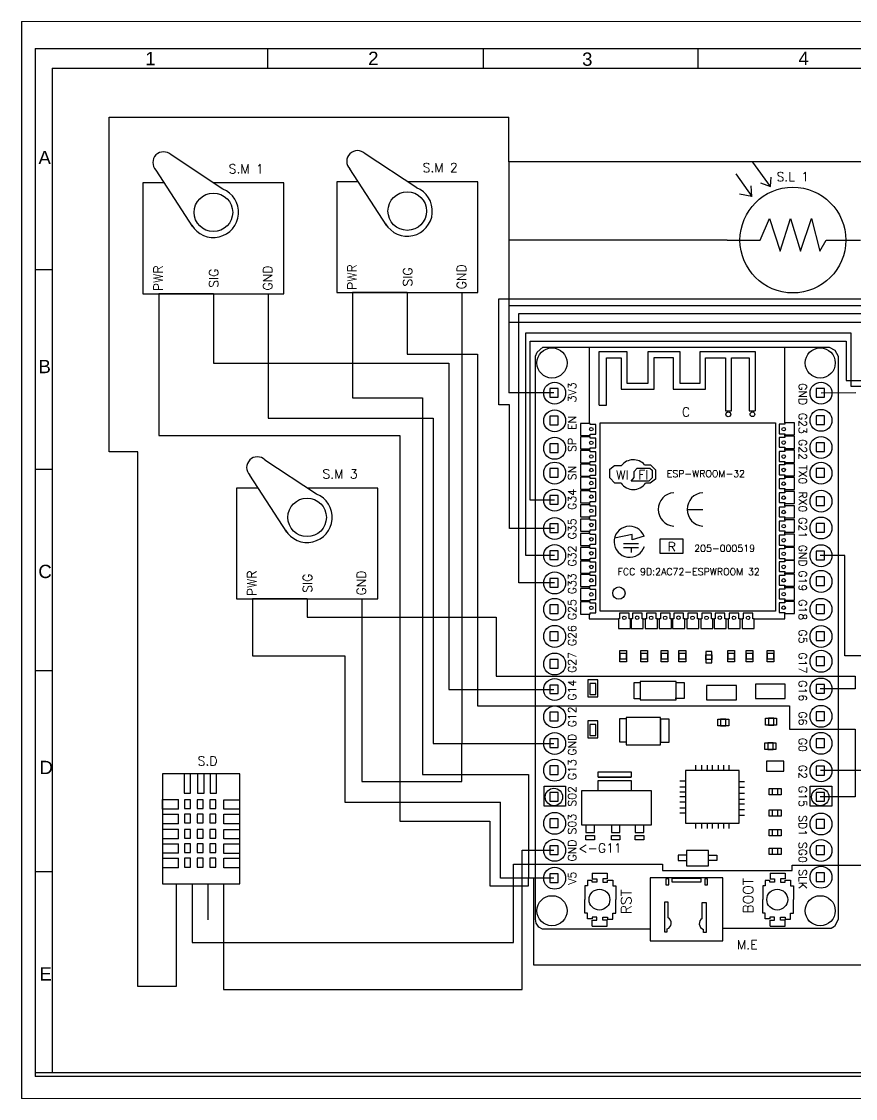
# Model space of a CAD drawing. Header units: inches. Extents: x 24 to 314, y 15 to 209.
# Drawn here: x 24.4 to 175, y 14.5 to 209 of the extents above; entities that cross this region are included whole.
import ezdxf
from ezdxf.enums import TextEntityAlignment as Align

# ---------------------------------------------------------------- set-up
doc = ezdxf.new("R2010")
doc.units = ezdxf.units.IN
doc.layers.add('1', color=1, linetype='Continuous')
doc.layers.add('TEXTOS', color=11, linetype='Continuous', lineweight=13)
doc.layers.add('TRAZOS 3', color=50, linetype='Continuous', lineweight=9)
doc.styles.add('ROMANS', font='romans', dxfattribs={"height": 1.5})

msp = doc.modelspace()

# ---------------------------------------------------------------- linework, layer by layer
at = {"color": 1}
for p, q in [((24.42, 208.97), (24.42, 14.52)), ((40.23, 131.25), (40.23, 191.7)), ((40.23, 191.7), (112.41, 191.7)), ((112.41, 183.62), (112.41, 191.7)), ((180.17, 183.62), (112.41, 183.62)), ((112.41, 183.62), (112.41, 169.51)), ((151.81, 169.51), (112.41, 169.51)), ((112.41, 169.51), (112.41, 141.92)), ((178.28, 157.61), (112.41, 157.61)), ((49.19, 156.52), (49.19, 134.25)), ((84.19, 156.75), (84.19, 141.03)), ((177.22, 154.62), (112.41, 154.62)), ((84.19, 141.03), (96.8, 141.03)), ((96.8, 141.03), (96.8, 73.02)), ((120.53, 141.92), (112.41, 141.92)), ((49.19, 134.25), (92.69, 134.25)), ((92.69, 134.25), (92.69, 64.61)), ((45.43, 131.25), (40.23, 131.25)), ((45.43, 34.76), (45.43, 131.25)), ((66.11, 101.44), (66.11, 94.46)), ((66.11, 94.46), (82.79, 94.46)), ((82.79, 94.46), (82.79, 68)), ((96.8, 73.02), (115.96, 73.02)), ((115.96, 73.02), (115.96, 54.32)), ((82.79, 68), (110.91, 68)), ((110.91, 54.32), (110.91, 68)), ((92.69, 64.61), (108.94, 64.61)), ((108.94, 64.61), (108.94, 52.91)), ((108.94, 52.91), (115.96, 52.91)), ((120.53, 54.32), (110.91, 54.32)), ((115.96, 52.91), (115.96, 54.32)), ((116.92, 38.6), (116.92, 54.32)), ((52.33, 46.76), (52.33, 34.76)), ((209.49, 38.6), (116.92, 38.6)), ((52.33, 34.76), (45.43, 34.76))]:
    msp.add_line(p, q, dxfattribs=at)
at = {"color": 0}
for p, q in [((159.66, 179.18), (156.47, 183.56)), ((153.36, 181.46), (156.26, 177.36)), ((159.66, 179.18), (159.78, 180.87)), ((156.26, 177.36), (156.17, 179.31)), ((157.84, 179.84), (159.66, 179.18)), ((156.26, 177.36), (154.06, 177.82)), ((130.66, 128.15), (131.5, 128.82)), ((131.5, 128.82), (132.76, 128.82)), ((136.91, 128.94), (137.96, 128.94)), ((137.96, 128.94), (138.85, 128.03)), ((130.66, 126.58), (130.66, 128.15)), ((131.52, 125.63), (130.66, 126.58)), ((134.48, 126), (135.02, 126.67)), ((135.02, 127.75), (135.54, 128.31)), ((135.02, 126.67), (135.02, 127.75)), ((135.54, 128.31), (137.86, 128.31)), ((138.25, 126.6), (137.67, 126)), ((137.86, 128.31), (138.25, 127.94)), ((138.25, 127.94), (138.25, 126.6)), ((138.85, 128.03), (138.85, 126.32)), ((132.67, 125.63), (131.52, 125.63)), ((137.67, 126), (134.48, 126)), ((137.9, 125.63), (137.1, 125.63)), ((138.85, 126.32), (137.9, 125.63)), ((144.59, 120.88), (147.4, 120.88)), ((134.64, 116.36), (131.48, 115.7)), ((133.13, 114.75), (135.82, 114.75)), ((134.64, 115.36), (134.64, 116.36)), ((136.82, 116.04), (134.64, 115.36)), ((133.13, 113.99), (135.82, 113.99)), ((134.47, 113.99), (134.47, 113.08)), ((53.77, 73.12), (53.77, 69.64)), ((54.95, 69.64), (54.95, 73.12)), ((56.21, 73.12), (56.21, 69.64)), ((57.39, 69.64), (57.39, 73.12)), ((58.48, 73.12), (58.48, 69.64)), ((59.65, 69.64), (59.65, 73.12)), ((128.55, 72.51), (128.55, 73.5)), ((128.55, 73.5), (134.46, 73.5)), ((134.46, 73.5), (134.46, 72.51)), ((128.55, 70.04), (128.55, 71.93)), ((128.55, 71.93), (134.46, 71.93)), ((134.46, 71.93), (134.46, 70.04)), ((49.89, 66.74), (49.89, 68.48)), ((49.89, 68.48), (52.74, 68.48)), ((52.74, 66.74), (52.74, 68.48)), ((53.77, 69.64), (54.95, 69.64)), ((56.21, 69.64), (57.39, 69.64)), ((58.48, 69.64), (59.65, 69.64)), ((60.96, 66.73), (60.96, 68.46)), ((60.96, 68.46), (63.81, 68.46)), ((52.74, 66.74), (49.89, 66.74)), ((63.81, 66.73), (60.96, 66.73)), ((49.89, 65.87), (52.74, 65.87)), ((52.74, 64.13), (52.74, 65.87)), ((60.96, 64.12), (60.96, 65.86)), ((60.96, 65.86), (63.81, 65.86)), ((52.74, 64.13), (49.89, 64.13)), ((49.89, 63.12), (52.74, 63.12)), ((52.74, 61.38), (52.74, 63.12)), ((63.81, 64.12), (60.96, 64.12)), ((60.96, 61.37), (60.96, 63.11)), ((60.96, 63.11), (63.81, 63.11)), ((126.33, 63.9), (126.33, 62.51)), ((126.33, 62.51), (127.88, 62.51)), ((127.88, 62.51), (127.88, 63.9)), ((130.91, 63.9), (130.91, 62.51)), ((130.91, 62.51), (132.46, 62.51)), ((132.46, 62.51), (132.46, 63.9)), ((135.23, 63.9), (135.23, 62.51)), ((135.23, 62.51), (136.79, 62.51)), ((136.79, 62.51), (136.79, 63.9)), ((52.74, 61.38), (49.89, 61.38)), ((49.89, 60.52), (52.74, 60.52)), ((52.74, 58.79), (52.74, 60.52)), ((63.81, 61.37), (60.96, 61.37)), ((60.96, 58.77), (60.96, 60.51)), ((60.96, 60.51), (63.81, 60.51)), ((126.33, 61.22), (126.33, 61.99)), ((126.33, 61.99), (127.88, 61.99)), ((127.88, 61.22), (126.33, 61.22)), ((127.88, 61.99), (127.88, 61.22)), ((130.91, 61.22), (130.91, 61.99)), ((130.91, 61.99), (132.46, 61.99)), ((132.46, 61.22), (130.91, 61.22)), ((132.46, 61.99), (132.46, 61.22)), ((135.23, 61.22), (135.23, 61.99)), ((135.23, 61.99), (136.79, 61.99)), ((136.79, 61.22), (135.23, 61.22)), ((136.79, 61.99), (136.79, 61.22)), ((52.74, 58.79), (49.89, 58.79)), ((63.81, 58.77), (60.96, 58.77)), ((144.48, 58.42), (142.96, 58.42)), ((142.96, 58.42), (142.96, 57.51)), ((142.96, 58.42), (142.96, 57.51)), ((148.46, 58.42), (149.98, 58.42)), ((149.98, 58.42), (149.98, 57.51)), ((49.89, 57.9), (52.74, 57.9)), ((52.74, 56.16), (52.74, 57.9)), ((60.96, 56.15), (60.96, 57.89)), ((60.96, 57.89), (63.81, 57.89)), ((142.96, 57.51), (144.48, 57.51)), ((149.98, 57.51), (148.46, 57.51)), ((52.74, 56.16), (49.89, 56.16)), ((63.81, 56.15), (60.96, 56.15)), ((52.33, 53.28), (52.33, 46.76)), ((55.23, 53.28), (55.23, 46.76)), ((58.06, 53.28), (58.06, 46.76)), ((60.89, 53.28), (60.89, 46.76))]:
    msp.add_line(p, q, dxfattribs=at)
at = {"color": 30}
for p, q in [((110.6, 139.79), (110.6, 158.88)), ((110.6, 158.88), (179.48, 158.88)), ((112.49, 139.79), (110.6, 139.79)), ((112.49, 117.44), (112.49, 139.79)), ((120.67, 117.44), (112.49, 117.44))]:
    msp.add_line(p, q, dxfattribs=at)
at = {"color": 140}
for p, q in [((59.06, 156.52), (59.06, 147.26)), ((59.06, 147.26), (101.59, 147.26)), ((101.59, 147.26), (101.59, 88.35)), ((101.59, 88.35), (120.54, 88.35))]:
    msp.add_line(p, q, dxfattribs=at)
at = {"color": 5}
for p, q in [((68.93, 156.52), (68.93, 137.35)), ((103.94, 156.75), (103.94, 78.64)), ((175.02, 141.92), (168.76, 141.88)), ((68.93, 137.35), (98.71, 137.35)), ((98.71, 137.35), (98.71, 78.64)), ((173.08, 112.55), (168.62, 112.55)), ((173.08, 94.46), (173.08, 112.55)), ((85.85, 101.44), (85.85, 71.72)), ((184.07, 94.46), (173.08, 94.46)), ((98.71, 78.64), (103.94, 78.64)), ((103.94, 78.64), (120.53, 78.64)), ((103.94, 71.72), (103.94, 78.64)), ((85.85, 71.72), (103.94, 71.72)), ((114.79, 34.22), (114.79, 59.36)), ((114.79, 59.36), (120.53, 59.36)), ((60.89, 46.76), (60.89, 34.22)), ((60.89, 34.22), (114.79, 34.22))]:
    msp.add_line(p, q, dxfattribs=at)
at = {"color": 134}
for p, q in [((94.06, 156.75), (94.06, 148.94)), ((94.06, 148.94), (106.73, 148.94)), ((106.73, 148.94), (106.73, 85.42)), ((106.73, 85.42), (163.08, 85.42)), ((163.08, 85.42), (163.08, 81.22)), ((163.08, 81.22), (174.94, 81.22)), ((174.94, 81.22), (174.94, 68.99)), ((174.94, 68.99), (168.63, 68.99))]:
    msp.add_line(p, q, dxfattribs=at)
at = {"color": 74}
for p, q in [((114.18, 107.6), (114.18, 156.27)), ((114.18, 156.27), (176.02, 156.27)), ((120.67, 107.6), (114.18, 107.6))]:
    msp.add_line(p, q, dxfattribs=at)
at = {"color": 40}
for p, q in [((115.49, 112.55), (115.49, 152.74)), ((115.49, 152.74), (174.15, 152.74)), ((174.15, 152.74), (174.15, 143.12)), ((174.15, 143.12), (182.79, 143.12)), ((120.67, 112.55), (115.49, 112.55))]:
    msp.add_line(p, q, dxfattribs=at)
at = {"color": 212}
for p, q in [((116.27, 122.55), (116.27, 151.28)), ((116.27, 151.28), (173.28, 151.28)), ((173.28, 151.28), (173.28, 144.16)), ((173.28, 144.16), (179.52, 144.16)), ((120.67, 122.55), (116.27, 122.55))]:
    msp.add_line(p, q, dxfattribs=at)
at = {"color": 146}
for p, q in [((75.98, 101.44), (110.13, 101.44)), ((110.13, 101.44), (110.13, 90.74)), ((110.13, 90.74), (174.94, 90.74)), ((174.94, 90.74), (174.94, 88.49)), ((174.94, 88.49), (168.62, 88.49))]:
    msp.add_line(p, q, dxfattribs=at)
at = {"color": 23}
for p, q in [((179.22, 73.71), (168.69, 73.71)), ((113.23, 42.68), (113.23, 56.81)), ((113.23, 56.81), (140.15, 56.81)), ((140.15, 56.81), (140.15, 55.66)), ((163.58, 55.66), (163.58, 56.67)), ((163.58, 56.67), (179.22, 56.67)), ((140.15, 55.66), (163.58, 55.66)), ((55.23, 46.76), (55.23, 42.68)), ((55.23, 42.68), (113.23, 42.68))]:
    msp.add_line(p, q, dxfattribs=at)
at = {"color": 0}
for points in [[(139.75, 115.58), (143.84, 115.58), (143.84, 112.89), (139.75, 112.89)], [(148.1, 86.52), (153.48, 86.52), (153.48, 89.07), (148.1, 89.07)], [(156.91, 86.76), (162.29, 86.76), (162.29, 89.3), (156.91, 89.3)], [(49.89, 53.28), (63.81, 53.28), (63.81, 73.12), (49.89, 73.12)], [(128.55, 72.51), (134.46, 72.51), (134.46, 72.51), (128.55, 72.51)], [(125.54, 63.9), (138.13, 63.9), (138.13, 70.04), (125.54, 70.04)], [(53.84, 66.88), (54.91, 66.88), (54.91, 68.46), (53.84, 68.46)], [(56.12, 66.88), (57.2, 66.88), (57.2, 68.46), (56.12, 68.46)], [(58.41, 66.88), (59.48, 66.88), (59.48, 68.46), (58.41, 68.46)], [(53.84, 64.28), (54.91, 64.28), (54.91, 65.86), (53.84, 65.86)], [(56.12, 64.28), (57.2, 64.28), (57.2, 65.86), (56.12, 65.86)], [(58.41, 64.28), (59.48, 64.28), (59.48, 65.86), (58.41, 65.86)], [(53.84, 61.53), (54.91, 61.53), (54.91, 63.11), (53.84, 63.11)], [(56.12, 61.53), (57.2, 61.53), (57.2, 63.11), (56.12, 63.11)], [(58.41, 61.53), (59.48, 61.53), (59.48, 63.11), (58.41, 63.11)], [(53.84, 58.93), (54.91, 58.93), (54.91, 60.51), (53.84, 60.51)], [(56.12, 58.93), (57.2, 58.93), (57.2, 60.51), (56.12, 60.51)], [(58.41, 58.93), (59.48, 58.93), (59.48, 60.51), (58.41, 60.51)], [(144.48, 56.54), (148.44, 56.54), (148.44, 59.28), (144.48, 59.28)], [(53.84, 56.31), (54.91, 56.31), (54.91, 57.89), (53.84, 57.89)], [(56.12, 56.31), (57.2, 56.31), (57.2, 57.89), (56.12, 57.89)], [(58.41, 56.31), (59.48, 56.31), (59.48, 57.89), (58.41, 57.89)]]:
    msp.add_lwpolyline(points, close=True, dxfattribs=at)
for centre, radius, start, end in [((134.88, 127.16), 2.69, 41.2759, 141.9811), ((134.88, 127.16), 2.69, 214.6058, 325.3942), ((142.38, 120.88), 3.02, 93.9209, 266.0791), ((147.61, 120.88), 3.02, 93.9209, 266.0791), ((134.2, 115.04), 2.8, 20.8609, 342.6273)]:
    msp.add_arc(centre, radius, start, end, dxfattribs=at)
at = {"layer": '1', "color": 1}
for p, q in [((26.9, 204.08), (266.15, 204.08)), ((26.9, 204.08), (26.9, 18.51)), ((68.85, 204.08), (68.85, 200.53)), ((107.85, 200.53), (107.85, 204.08)), ((146.52, 204.08), (146.52, 200.53)), ((29.94, 200.53), (262.71, 200.53)), ((29.94, 200.53), (29.94, 19.19)), ((26.9, 164.21), (29.94, 164.21)), ((26.9, 128.14), (29.94, 128.14)), ((26.9, 91.81), (29.94, 91.81)), ((26.9, 55.49), (29.94, 55.49)), ((26.9, 19.19), (266.15, 19.19)), ((266.15, 18.51), (26.9, 18.51))]:
    msp.add_line(p, q, dxfattribs=at)
at = {"layer": '1', "color": 7}
for p, q in [((60.75, 178.73), (51.44, 184.88)), ((95.76, 178.95), (86.45, 185.1)), ((55.37, 171.88), (48.7, 182.14)), ((90.38, 172.1), (83.71, 182.36)), ((157.8, 169.51), (159.43, 173.41)), ((159.43, 173.41), (161.37, 167.5)), ((161.37, 167.5), (163.24, 173.41)), ((163.24, 173.41), (165.03, 167.5)), ((165.03, 167.5), (167.05, 173.41)), ((167.05, 173.41), (168.52, 167.5)), ((151.81, 169.51), (157.8, 169.51)), ((168.52, 167.5), (169.69, 169.51)), ((169.69, 169.51), (175.91, 169.51)), ((59.06, 159.81), (49.19, 159.81)), ((49.19, 159.81), (49.19, 156.52)), ((59.06, 159.81), (52.48, 159.81)), ((59.06, 159.81), (59.06, 156.52)), ((59.06, 159.81), (65.64, 159.81)), ((59.06, 159.81), (68.93, 159.81)), ((68.93, 159.81), (68.93, 156.52)), ((94.06, 160.04), (84.19, 160.04)), ((84.19, 160.04), (84.19, 156.75)), ((94.06, 160.04), (87.48, 160.04)), ((94.06, 160.04), (94.06, 156.75)), ((94.06, 160.04), (100.64, 160.04)), ((94.06, 160.04), (103.94, 160.04)), ((103.94, 160.04), (103.94, 156.75)), ((77.67, 123.65), (68.36, 129.8)), ((72.29, 116.8), (65.62, 127.06)), ((75.98, 104.73), (66.11, 104.73)), ((66.11, 104.73), (66.11, 101.44)), ((75.98, 104.73), (69.4, 104.73)), ((75.98, 104.73), (75.98, 101.44)), ((75.98, 104.73), (82.56, 104.73)), ((75.98, 104.73), (85.85, 104.73)), ((85.85, 104.73), (85.85, 101.44))]:
    msp.add_line(p, q, dxfattribs=at)
at = {"layer": '1', "color": 0}
for p, q in [((117.49, 149.27), (118.56, 150.2)), ((118.56, 150.2), (170.23, 150.2)), ((126.93, 150.2), (126.93, 136.41)), ((162.25, 136.5), (162.25, 150.2)), ((170.23, 150.2), (171.28, 149.65)), ((117.2, 148.58), (117.49, 149.27)), ((117.2, 46.92), (117.2, 148.58)), ((128.71, 139.73), (128.71, 149.38)), ((128.71, 149.38), (133.68, 149.38)), ((130.04, 139.73), (130.04, 148.25)), ((130.04, 148.25), (132.69, 148.25)), ((132.69, 148.25), (132.69, 142.62)), ((133.68, 149.38), (133.68, 143.66)), ((137.57, 143.66), (137.57, 149.38)), ((137.57, 149.38), (143.26, 149.38)), ((138.62, 142.62), (138.62, 148.3)), ((138.62, 148.3), (142.07, 148.3)), ((142.07, 148.3), (142.07, 142.62)), ((143.26, 149.38), (143.26, 143.66)), ((146.94, 143.66), (146.94, 149.38)), ((146.94, 149.38), (156.89, 149.38)), ((147.92, 142.62), (147.92, 148.22)), ((147.92, 148.22), (151.49, 148.22)), ((151.49, 148.22), (151.49, 138.65)), ((152.62, 138.65), (152.62, 148.22)), ((152.62, 148.22), (155.76, 148.22)), ((155.76, 148.22), (155.76, 138.65)), ((156.89, 149.38), (156.89, 138.65)), ((171.28, 149.65), (171.83, 148.58)), ((171.83, 148.58), (171.83, 46.9)), ((132.69, 142.62), (138.62, 142.62)), ((133.68, 143.66), (137.57, 143.66)), ((142.07, 142.62), (147.92, 142.62)), ((143.26, 143.66), (146.94, 143.66)), ((128.71, 139.73), (130.04, 139.73)), ((151.49, 138.65), (152.62, 138.65)), ((155.76, 138.65), (156.89, 138.65)), ((127.1, 136.41), (125.33, 136.41)), ((125.33, 136.41), (125.33, 134.23)), ((127.1, 136.22), (127.1, 136.41)), ((128.11, 136.22), (127.1, 136.22)), ((128.11, 136.02), (128.11, 136.22)), ((161.2, 136.27), (161.2, 134.71)), ((162.21, 136.27), (161.2, 136.27)), ((163.97, 136.5), (162.21, 136.5)), ((162.21, 136.5), (162.21, 136.27)), ((163.97, 134.32), (163.97, 136.5)), ((125.33, 134.23), (127.1, 134.23)), ((126.93, 134.23), (126.93, 133.97)), ((127.1, 134.23), (127.1, 134.46)), ((127.1, 134.46), (128.11, 134.46)), ((128.11, 134.46), (128.11, 136.02)), ((161.2, 134.71), (161.2, 134.51)), ((161.2, 134.51), (162.21, 134.51)), ((162.21, 134.51), (162.21, 134.32)), ((162.21, 134.32), (163.97, 134.32)), ((162.25, 134.08), (162.25, 134.32)), ((127.1, 133.97), (125.33, 133.97)), ((125.33, 133.97), (125.33, 131.79)), ((127.1, 133.77), (127.1, 133.97)), ((128.11, 133.77), (127.1, 133.77)), ((128.11, 133.58), (128.11, 133.77)), ((128.11, 132.01), (128.11, 133.58)), ((161.2, 133.85), (161.2, 132.29)), ((162.21, 133.85), (161.2, 133.85)), ((161.2, 132.29), (161.2, 132.09)), ((163.97, 134.08), (162.21, 134.08)), ((162.21, 134.08), (162.21, 133.85)), ((163.97, 131.89), (163.97, 134.08)), ((125.33, 131.79), (127.1, 131.79)), ((127.1, 131.49), (125.33, 131.49)), ((125.33, 131.49), (125.33, 129.3)), ((126.93, 131.79), (126.93, 131.49)), ((127.1, 131.79), (127.1, 132.01)), ((127.1, 132.01), (128.11, 132.01)), ((127.1, 131.29), (127.1, 131.49)), ((128.11, 131.29), (127.1, 131.29)), ((128.11, 131.09), (128.11, 131.29)), ((128.11, 129.53), (128.11, 131.09)), ((161.2, 132.09), (162.21, 132.09)), ((161.2, 131.32), (161.2, 129.76)), ((162.21, 131.32), (161.2, 131.32)), ((162.21, 132.09), (162.21, 131.89)), ((162.21, 131.89), (163.97, 131.89)), ((163.97, 131.55), (162.21, 131.55)), ((162.21, 131.55), (162.21, 131.32)), ((162.25, 131.55), (162.25, 131.89)), ((163.97, 129.37), (163.97, 131.55)), ((125.33, 129.3), (127.1, 129.3)), ((127.1, 129.04), (125.33, 129.04)), ((125.33, 129.04), (125.33, 126.86)), ((126.93, 129.3), (126.93, 129.04)), ((127.1, 129.3), (127.1, 129.53)), ((127.1, 129.53), (128.11, 129.53)), ((127.1, 128.85), (127.1, 129.04)), ((128.11, 128.85), (127.1, 128.85)), ((128.11, 128.65), (128.11, 128.85)), ((128.11, 127.09), (128.11, 128.65)), ((161.2, 129.76), (161.2, 129.56)), ((161.2, 129.56), (162.21, 129.56)), ((161.2, 128.9), (161.2, 127.33)), ((162.21, 128.9), (161.2, 128.9)), ((162.21, 129.56), (162.21, 129.37)), ((162.21, 129.37), (163.97, 129.37)), ((163.97, 129.12), (162.21, 129.12)), ((162.21, 129.12), (162.21, 128.9)), ((162.25, 129.12), (162.25, 129.37)), ((163.97, 126.94), (163.97, 129.12)), ((125.33, 126.86), (127.1, 126.86)), ((127.1, 126.69), (125.33, 126.69)), ((125.33, 126.69), (125.33, 124.51)), ((126.93, 126.86), (126.93, 126.69)), ((127.1, 126.86), (127.1, 127.09)), ((127.1, 127.09), (128.11, 127.09)), ((127.1, 126.49), (127.1, 126.69)), ((128.11, 126.49), (127.1, 126.49)), ((128.11, 126.3), (128.11, 126.49)), ((161.2, 127.33), (161.2, 127.14)), ((161.2, 127.14), (162.21, 127.14)), ((161.2, 126.42), (161.2, 124.86)), ((162.21, 126.42), (161.2, 126.42)), ((162.21, 127.14), (162.21, 126.94)), ((162.21, 126.94), (163.97, 126.94)), ((163.97, 126.65), (162.21, 126.65)), ((162.21, 126.65), (162.21, 126.42)), ((162.25, 126.65), (162.25, 126.94)), ((163.97, 124.47), (163.97, 126.65)), ((125.33, 124.51), (127.1, 124.51)), ((126.93, 124.51), (126.93, 124.24)), ((127.1, 124.51), (127.1, 124.73)), ((127.1, 124.73), (128.11, 124.73)), ((128.11, 124.73), (128.11, 126.3)), ((161.2, 124.86), (161.2, 124.66)), ((161.2, 124.66), (162.21, 124.66)), ((162.21, 124.66), (162.21, 124.47)), ((162.21, 124.47), (163.97, 124.47)), ((162.25, 124.12), (162.25, 124.47)), ((127.1, 124.24), (125.33, 124.24)), ((125.33, 124.24), (125.33, 122.06)), ((127.1, 124.04), (127.1, 124.24)), ((128.11, 124.04), (127.1, 124.04)), ((128.11, 123.85), (128.11, 124.04)), ((128.11, 122.28), (128.11, 123.85)), ((161.2, 123.89), (161.2, 122.33)), ((162.21, 123.89), (161.2, 123.89)), ((163.97, 124.12), (162.21, 124.12)), ((162.21, 124.12), (162.21, 123.89)), ((163.97, 121.94), (163.97, 124.12)), ((125.33, 122.06), (127.1, 122.06)), ((127.1, 121.69), (125.33, 121.69)), ((125.33, 121.69), (125.33, 119.51)), ((126.93, 122.06), (126.93, 121.69)), ((127.1, 122.06), (127.1, 122.28)), ((127.1, 122.28), (128.11, 122.28)), ((127.1, 121.49), (127.1, 121.69)), ((128.11, 121.49), (127.1, 121.49)), ((128.11, 121.3), (128.11, 121.49)), ((128.11, 119.73), (128.11, 121.3)), ((161.2, 122.33), (161.2, 122.13)), ((161.2, 122.13), (162.21, 122.13)), ((161.2, 121.31), (161.2, 119.75)), ((162.21, 121.31), (161.2, 121.31)), ((162.21, 122.13), (162.21, 121.94)), ((162.21, 121.94), (163.97, 121.94)), ((163.97, 121.54), (162.21, 121.54)), ((162.21, 121.54), (162.21, 121.31)), ((162.25, 121.54), (162.25, 121.94)), ((163.97, 119.36), (163.97, 121.54)), ((125.33, 119.51), (127.1, 119.51)), ((127.1, 119.13), (125.33, 119.13)), ((125.33, 119.13), (125.33, 116.95)), ((126.93, 119.51), (126.93, 119.13)), ((127.1, 119.51), (127.1, 119.73)), ((127.1, 119.73), (128.11, 119.73)), ((127.1, 118.93), (127.1, 119.13)), ((128.11, 118.93), (127.1, 118.93)), ((128.11, 118.74), (128.11, 118.93)), ((128.11, 117.17), (128.11, 118.74)), ((161.2, 119.75), (161.2, 119.55)), ((161.2, 119.55), (162.21, 119.55)), ((161.2, 118.75), (161.2, 117.19)), ((162.21, 118.75), (161.2, 118.75)), ((162.21, 119.55), (162.21, 119.36)), ((162.21, 119.36), (163.97, 119.36)), ((163.97, 118.98), (162.21, 118.98)), ((162.21, 118.98), (162.21, 118.75)), ((162.25, 118.98), (162.25, 119.36)), ((163.97, 116.8), (163.97, 118.98)), ((125.33, 116.95), (127.1, 116.95)), ((126.93, 116.95), (126.93, 116.55)), ((127.1, 116.95), (127.1, 117.17)), ((127.1, 117.17), (128.11, 117.17)), ((161.2, 117.19), (161.2, 117)), ((161.2, 117), (162.21, 117)), ((162.21, 117), (162.21, 116.8)), ((162.21, 116.8), (163.97, 116.8)), ((162.25, 116.43), (162.25, 116.8)), ((127.1, 116.55), (125.33, 116.55)), ((125.33, 116.55), (125.33, 114.37)), ((127.1, 116.35), (127.1, 116.55)), ((128.11, 116.35), (127.1, 116.35)), ((128.11, 116.16), (128.11, 116.35)), ((128.11, 114.59), (128.11, 116.16)), ((161.2, 116.2), (161.2, 114.64)), ((162.21, 116.2), (161.2, 116.2)), ((163.97, 116.43), (162.21, 116.43)), ((162.21, 116.43), (162.21, 116.2)), ((163.97, 114.25), (163.97, 116.43)), ((125.33, 114.37), (127.1, 114.37)), ((127.1, 114.02), (125.33, 114.02)), ((125.33, 114.02), (125.33, 111.84)), ((126.93, 114.37), (126.93, 114.02)), ((127.1, 114.37), (127.1, 114.59)), ((127.1, 114.59), (128.11, 114.59)), ((127.1, 113.82), (127.1, 114.02)), ((128.11, 113.82), (127.1, 113.82)), ((128.11, 113.63), (128.11, 113.82)), ((128.11, 112.06), (128.11, 113.63)), ((161.2, 114.64), (161.2, 114.44)), ((161.2, 114.44), (162.21, 114.44)), ((161.2, 113.75), (161.2, 112.19)), ((162.21, 113.75), (161.2, 113.75)), ((162.21, 114.44), (162.21, 114.25)), ((162.21, 114.25), (163.97, 114.25)), ((163.97, 113.98), (162.21, 113.98)), ((162.21, 113.98), (162.21, 113.75)), ((162.25, 113.98), (162.25, 114.25)), ((163.97, 111.8), (163.97, 113.98)), ((125.33, 111.84), (127.1, 111.84)), ((127.1, 111.54), (125.33, 111.54)), ((125.33, 111.54), (125.33, 109.36)), ((126.93, 111.84), (126.93, 111.54)), ((127.1, 111.84), (127.1, 112.06)), ((127.1, 112.06), (128.11, 112.06)), ((127.1, 111.35), (127.1, 111.54)), ((128.11, 111.35), (127.1, 111.35)), ((128.11, 111.15), (128.11, 111.35)), ((128.11, 109.59), (128.11, 111.15)), ((161.2, 112.19), (161.2, 112)), ((161.2, 112), (162.21, 112)), ((161.2, 111.4), (161.2, 109.84)), ((162.21, 111.4), (161.2, 111.4)), ((162.21, 112), (162.21, 111.8)), ((162.21, 111.8), (163.97, 111.8)), ((163.97, 111.63), (162.21, 111.63)), ((162.21, 111.63), (162.21, 111.4)), ((162.25, 111.63), (162.25, 111.8)), ((163.97, 109.44), (163.97, 111.63)), ((125.33, 109.36), (127.1, 109.36)), ((127.1, 109.12), (125.33, 109.12)), ((125.33, 109.12), (125.33, 106.94)), ((126.93, 109.36), (126.93, 109.12)), ((127.1, 109.36), (127.1, 109.59)), ((127.1, 109.59), (128.11, 109.59)), ((127.1, 108.92), (127.1, 109.12)), ((128.11, 108.92), (127.1, 108.92)), ((128.11, 108.73), (128.11, 108.92)), ((161.2, 109.84), (161.2, 109.64)), ((161.2, 109.64), (162.21, 109.64)), ((161.2, 108.96), (161.2, 107.39)), ((162.21, 108.96), (161.2, 108.96)), ((162.21, 109.64), (162.21, 109.44)), ((162.21, 109.44), (163.97, 109.44)), ((163.97, 109.18), (162.21, 109.18)), ((162.21, 109.18), (162.21, 108.96)), ((162.25, 109.18), (162.25, 109.44)), ((163.97, 107), (163.97, 109.18)), ((127.1, 106.94), (127.1, 107.17)), ((127.1, 107.17), (128.11, 107.17)), ((128.11, 107.17), (128.11, 108.73)), ((161.2, 107.39), (161.2, 107.2)), ((161.2, 107.2), (162.21, 107.2)), ((162.21, 107.2), (162.21, 107)), ((162.21, 107), (163.97, 107)), ((162.25, 106.7), (162.25, 107)), ((125.33, 106.94), (127.1, 106.94)), ((127.1, 106.59), (125.33, 106.59)), ((125.33, 106.59), (125.33, 104.41)), ((126.93, 106.94), (126.93, 106.59)), ((127.1, 106.4), (127.1, 106.59)), ((128.11, 106.4), (127.1, 106.4)), ((128.11, 106.2), (128.11, 106.4)), ((128.11, 104.64), (128.11, 106.2)), ((161.2, 106.47), (161.2, 104.91)), ((162.21, 106.47), (161.2, 106.47)), ((163.97, 106.7), (162.21, 106.7)), ((162.21, 106.7), (162.21, 106.47)), ((163.97, 104.52), (163.97, 106.7)), ((125.33, 104.41), (127.1, 104.41)), ((127.1, 104.17), (125.33, 104.17)), ((125.33, 104.17), (125.33, 101.99)), ((126.93, 104.41), (126.93, 104.17)), ((127.1, 104.41), (127.1, 104.64)), ((127.1, 104.64), (128.11, 104.64)), ((127.1, 103.97), (127.1, 104.17)), ((128.11, 103.97), (127.1, 103.97)), ((128.11, 103.78), (128.11, 103.97)), ((128.11, 102.21), (128.11, 103.78)), ((161.2, 104.91), (161.2, 104.71)), ((161.2, 104.71), (162.21, 104.71)), ((161.2, 104.03), (161.2, 102.46)), ((162.21, 104.03), (161.2, 104.03)), ((162.21, 104.71), (162.21, 104.52)), ((162.21, 104.52), (163.97, 104.52)), ((163.97, 104.25), (162.21, 104.25)), ((162.21, 104.25), (162.21, 104.03)), ((162.25, 104.25), (162.25, 104.52)), ((163.97, 102.07), (163.97, 104.25)), ((125.33, 101.99), (127.1, 101.99)), ((126.93, 101.99), (126.93, 101.1)), ((127.1, 101.99), (127.1, 102.21)), ((127.1, 102.21), (128.11, 102.21)), ((132.18, 101.13), (132.18, 99.36)), ((132.37, 101.13), (132.18, 101.13)), ((132.57, 102.14), (132.37, 102.14)), ((132.37, 102.14), (132.37, 101.13)), ((134.13, 102.14), (132.57, 102.14)), ((134.13, 101.13), (134.13, 102.14)), ((134.36, 101.13), (134.13, 101.13)), ((134.36, 99.36), (134.36, 101.13)), ((134.5, 101.14), (134.5, 99.37)), ((134.7, 101.14), (134.5, 101.14)), ((134.89, 102.15), (134.7, 102.15)), ((134.7, 102.15), (134.7, 101.14)), ((136.46, 102.15), (134.89, 102.15)), ((136.46, 101.14), (136.46, 102.15)), ((136.68, 101.14), (136.46, 101.14)), ((136.68, 99.37), (136.68, 101.14)), ((137.04, 101.12), (137.04, 99.35)), ((137.24, 101.12), (137.04, 101.12)), ((137.43, 102.13), (137.24, 102.13)), ((137.24, 102.13), (137.24, 101.12)), ((138.99, 102.13), (137.43, 102.13)), ((138.99, 101.12), (138.99, 102.13)), ((139.22, 101.12), (138.99, 101.12)), ((139.22, 99.35), (139.22, 101.12)), ((139.57, 101.12), (139.57, 99.35)), ((139.77, 101.12), (139.57, 101.12)), ((139.97, 102.13), (139.77, 102.13)), ((139.77, 102.13), (139.77, 101.12)), ((141.53, 102.13), (139.97, 102.13)), ((141.53, 101.12), (141.53, 102.13)), ((141.76, 101.12), (141.53, 101.12)), ((141.76, 99.35), (141.76, 101.12)), ((141.97, 101.14), (141.97, 99.37)), ((142.17, 101.14), (141.97, 101.14)), ((142.37, 102.15), (142.17, 102.15)), ((142.17, 102.15), (142.17, 101.14)), ((143.93, 102.15), (142.37, 102.15)), ((143.93, 101.14), (143.93, 102.15)), ((144.16, 101.14), (143.93, 101.14)), ((144.16, 99.37), (144.16, 101.14)), ((144.51, 101.12), (144.51, 99.35)), ((144.71, 101.12), (144.51, 101.12)), ((144.9, 102.13), (144.71, 102.13)), ((144.71, 102.13), (144.71, 101.12)), ((146.47, 102.13), (144.9, 102.13)), ((146.47, 101.12), (146.47, 102.13)), ((146.69, 101.12), (146.47, 101.12)), ((146.69, 99.35), (146.69, 101.12)), ((147.05, 101.12), (147.05, 99.35)), ((147.24, 101.12), (147.05, 101.12)), ((147.44, 102.13), (147.24, 102.13)), ((147.24, 102.13), (147.24, 101.12)), ((149, 102.13), (147.44, 102.13)), ((149, 101.12), (149, 102.13)), ((149.23, 101.12), (149, 101.12)), ((149.23, 99.35), (149.23, 101.12)), ((149.45, 101.14), (149.45, 99.37)), ((149.64, 101.14), (149.45, 101.14)), ((149.84, 102.15), (149.64, 102.15)), ((149.64, 102.15), (149.64, 101.14)), ((151.4, 102.15), (149.84, 102.15)), ((151.4, 101.14), (151.4, 102.15)), ((151.63, 101.14), (151.4, 101.14)), ((151.63, 99.37), (151.63, 101.14)), ((151.99, 101.12), (151.99, 99.35)), ((152.18, 101.12), (151.99, 101.12)), ((152.38, 102.13), (152.18, 102.13)), ((152.18, 102.13), (152.18, 101.12)), ((153.94, 102.13), (152.38, 102.13)), ((153.94, 101.12), (153.94, 102.13)), ((154.17, 101.12), (153.94, 101.12)), ((154.17, 99.35), (154.17, 101.12)), ((154.52, 101.12), (154.52, 99.35)), ((154.72, 101.12), (154.52, 101.12)), ((154.91, 102.13), (154.72, 102.13)), ((154.72, 102.13), (154.72, 101.12)), ((156.48, 102.13), (154.91, 102.13)), ((156.48, 101.12), (156.48, 102.13)), ((156.7, 101.12), (156.48, 101.12)), ((156.7, 99.35), (156.7, 101.12)), ((161.2, 102.46), (161.2, 102.27)), ((161.2, 102.27), (162.21, 102.27)), ((162.21, 102.27), (162.21, 102.07)), ((162.21, 102.07), (163.97, 102.07)), ((162.25, 101.1), (162.25, 102.07)), ((126.93, 101.1), (132.18, 101.1)), ((132.18, 99.36), (134.36, 99.36)), ((134.36, 101.1), (134.5, 101.1)), ((134.5, 99.37), (136.68, 99.37)), ((136.68, 101.1), (137.04, 101.1)), ((137.04, 99.35), (139.22, 99.35)), ((139.22, 101.1), (139.57, 101.1)), ((139.57, 99.35), (141.76, 99.35)), ((141.76, 101.1), (141.97, 101.1)), ((141.97, 99.37), (144.16, 99.37)), ((144.16, 101.1), (144.51, 101.1)), ((144.51, 99.35), (146.69, 99.35)), ((146.69, 101.1), (147.05, 101.1)), ((147.05, 99.35), (149.23, 99.35)), ((149.23, 101.1), (149.45, 101.1)), ((149.45, 99.37), (151.63, 99.37)), ((151.63, 101.1), (151.99, 101.1)), ((151.99, 99.35), (154.17, 99.35)), ((154.17, 101.1), (154.52, 101.1)), ((154.52, 99.35), (156.7, 99.35)), ((156.7, 101.1), (162.25, 101.1)), ((135.03, 86.7), (135.03, 89.65)), ((135.03, 89.65), (136.24, 89.65)), ((142.58, 89.63), (144.06, 89.63)), ((144.06, 89.63), (144.06, 86.71)), ((136.08, 86.7), (135.03, 86.7)), ((144.06, 86.71), (142.41, 86.71)), ((146.18, 73.71), (146.18, 74.67)), ((147.26, 73.71), (147.26, 74.67)), ((148.28, 73.71), (148.28, 74.67)), ((149.14, 73.71), (149.14, 74.67)), ((150.23, 73.71), (150.23, 74.67)), ((151.2, 73.71), (151.2, 74.67)), ((152.17, 73.71), (152.17, 74.67)), ((144.3, 71.83), (143.27, 71.83)), ((144.3, 70.75), (143.27, 70.75)), ((153.99, 71.77), (154.96, 71.77)), ((153.99, 70.71), (154.96, 70.71)), ((159.98, 69.37), (159.98, 70.5)), ((160.89, 70.5), (160.89, 69.37)), ((144.3, 69.84), (143.27, 69.84)), ((144.3, 68.98), (143.27, 68.98)), ((153.99, 69.63), (154.96, 69.63)), ((153.99, 68.58), (154.96, 68.58)), ((144.3, 68), (143.27, 68)), ((144.3, 66.95), (143.27, 66.95)), ((153.99, 67.74), (154.96, 67.74)), ((153.99, 66.68), (154.96, 66.68)), ((159.98, 65.5), (159.98, 66.64)), ((160.89, 66.64), (160.89, 65.5)), ((144.3, 66.04), (143.27, 66.04)), ((146.18, 63.29), (146.18, 64.25)), ((147.26, 63.29), (147.26, 64.25)), ((148.28, 63.29), (148.28, 64.25)), ((149.14, 63.29), (149.14, 64.25)), ((150.23, 63.29), (150.23, 64.25)), ((151.2, 63.29), (151.2, 64.25)), ((152.17, 63.29), (152.17, 64.25)), ((153.99, 65.65), (154.96, 65.65)), ((159.98, 61.93), (159.98, 63.06)), ((160.89, 63.06), (160.89, 61.93)), ((159.98, 58.57), (159.98, 59.7)), ((160.89, 59.7), (160.89, 58.57)), ((127.46, 55.2), (130.17, 55.2)), ((127.46, 55.2), (127.46, 54.15)), ((130.17, 55.2), (130.17, 54.15)), ((159.56, 55.2), (162.27, 55.2)), ((159.56, 55.2), (159.56, 54.15)), ((162.27, 55.2), (162.27, 54.15)), ((126.58, 52.89), (126.13, 52.89)), ((126.13, 52.89), (126.13, 50.42)), ((127.44, 53.88), (126.58, 53.88)), ((126.58, 53.88), (126.58, 52.89)), ((127.44, 53.6), (127.44, 53.88)), ((128.26, 53.6), (127.44, 53.6)), ((127.46, 54.15), (128.26, 54.15)), ((128.26, 54.15), (128.26, 53.6)), ((130.17, 54.15), (129.34, 54.15)), ((129.34, 54.15), (129.34, 53.6)), ((129.34, 53.6), (130.19, 53.6)), ((130.19, 53.6), (130.19, 53.95)), ((130.19, 53.95), (131.17, 53.95)), ((131.17, 53.95), (131.17, 52.89)), ((131.17, 52.89), (131.7, 52.89)), ((131.7, 52.89), (131.7, 50.42)), ((151.01, 54.37), (137.94, 54.37)), ((137.94, 54.37), (137.94, 44.71)), ((141.3, 54.15), (140.77, 54.15)), ((140.77, 54.15), (140.77, 53.07)), ((140.77, 53.07), (141.3, 53.07)), ((141.3, 53.07), (141.3, 54.15)), ((141.83, 54.22), (141.83, 53.64)), ((147.1, 54.22), (141.83, 54.22)), ((141.83, 53.64), (147.1, 53.64)), ((147.1, 53.64), (147.1, 54.22)), ((148.29, 54.15), (147.76, 54.15)), ((147.76, 54.15), (147.76, 53.07)), ((147.76, 53.07), (148.29, 53.07)), ((148.29, 53.07), (148.29, 54.15)), ((151.01, 53.95), (151.01, 54.37)), ((151.01, 45.19), (151.01, 53.95)), ((158.68, 52.89), (158.23, 52.89)), ((158.23, 52.89), (158.23, 50.42)), ((159.54, 53.88), (158.68, 53.88)), ((158.68, 53.88), (158.68, 52.89)), ((159.54, 53.6), (159.54, 53.88)), ((160.36, 53.6), (159.54, 53.6)), ((159.56, 54.15), (160.36, 54.15)), ((160.36, 54.15), (160.36, 53.6)), ((162.27, 54.15), (161.43, 54.15)), ((161.43, 54.15), (161.43, 53.6)), ((161.43, 53.6), (162.29, 53.6)), ((162.29, 53.6), (162.29, 53.95)), ((162.29, 53.95), (163.27, 53.95)), ((163.27, 53.95), (163.27, 52.89)), ((163.27, 52.89), (163.8, 52.89)), ((163.8, 52.89), (163.8, 50.42)), ((126.13, 47.95), (126.13, 50.42)), ((131.7, 47.95), (131.7, 50.42)), ((141.18, 49.99), (140.48, 49.99)), ((140.48, 49.99), (140.48, 44.62)), ((141.18, 47.13), (141.18, 49.99)), ((147.33, 47.01), (147.33, 49.87)), ((147.33, 49.87), (148.03, 49.87)), ((148.03, 49.87), (148.03, 44.5)), ((158.23, 47.95), (158.23, 50.42)), ((163.8, 47.95), (163.8, 50.42)), ((117.35, 46.17), (117.2, 46.92)), ((126.58, 47.95), (126.13, 47.95)), ((126.58, 46.96), (126.58, 47.95)), ((127.44, 46.96), (126.58, 46.96)), ((128.26, 47.25), (127.44, 47.25)), ((127.44, 47.25), (127.44, 46.96)), ((127.46, 45.65), (127.46, 46.7)), ((127.46, 46.7), (128.26, 46.7)), ((128.26, 46.7), (128.26, 47.25)), ((129.34, 46.7), (129.34, 47.25)), ((129.34, 47.25), (130.19, 47.25)), ((130.17, 46.7), (129.34, 46.7)), ((130.17, 45.65), (130.17, 46.7)), ((130.19, 47.25), (130.19, 46.9)), ((130.19, 46.9), (131.17, 46.9)), ((131.17, 46.9), (131.17, 47.95)), ((131.17, 47.95), (131.7, 47.95)), ((158.68, 47.95), (158.23, 47.95)), ((158.68, 46.96), (158.68, 47.95)), ((159.54, 46.96), (158.68, 46.96)), ((160.36, 47.25), (159.54, 47.25)), ((159.54, 47.25), (159.54, 46.96)), ((159.56, 45.65), (159.56, 46.7)), ((159.56, 46.7), (160.36, 46.7)), ((160.36, 46.7), (160.36, 47.25)), ((161.43, 46.7), (161.43, 47.25)), ((161.43, 47.25), (162.29, 47.25)), ((162.27, 46.7), (161.43, 46.7)), ((162.27, 45.65), (162.27, 46.7)), ((162.29, 47.25), (162.29, 46.9)), ((162.29, 46.9), (163.27, 46.9)), ((163.27, 46.9), (163.27, 47.95)), ((163.27, 47.95), (163.8, 47.95)), ((171.83, 46.9), (171.53, 46.21)), ((117.84, 45.42), (117.35, 46.17)), ((118.5, 45.1), (117.84, 45.42)), ((137.94, 45.1), (118.5, 45.1)), ((127.46, 45.65), (130.17, 45.65)), ((140.99, 44.62), (140.99, 45.15)), ((147.52, 44.5), (147.52, 45.03)), ((170.61, 45.19), (151.01, 45.19)), ((151.01, 42.97), (151.01, 45.19)), ((159.56, 45.65), (162.27, 45.65)), ((171.19, 45.59), (170.61, 45.19)), ((171.53, 46.21), (171.19, 45.59)), ((137.94, 44.71), (137.94, 42.97)), ((137.94, 42.97), (138.01, 42.97)), ((138.01, 42.97), (151.01, 42.97)), ((140.48, 44.62), (140.99, 44.62)), ((148.03, 44.5), (147.52, 44.5))]:
    msp.add_line(p, q, dxfattribs=at)
at = {"layer": '1', "color": 7}
for points in [[(50.21, 179.82), (46.32, 179.82), (46.32, 159.81), (71.8, 159.81), (71.8, 179.82), (59.1, 179.82)], [(85.21, 180.05), (81.32, 180.05), (81.32, 160.04), (106.81, 160.04), (106.81, 180.05), (94.1, 180.05)], [(67.13, 124.74), (63.24, 124.74), (63.24, 104.73), (88.72, 104.73), (88.72, 124.74), (76.02, 124.74)]]:
    msp.add_lwpolyline(points, dxfattribs=at)
at = {"layer": '1', "color": 0}
for points in [[(119.78, 141.14), (121.28, 141.14), (121.28, 142.7), (119.78, 142.7)], [(167.86, 141.14), (169.37, 141.14), (169.37, 142.7), (167.86, 142.7)], [(119.78, 136.13), (121.28, 136.13), (121.28, 137.69), (119.78, 137.69)], [(128.87, 136.49), (160.56, 136.49), (160.56, 102.51), (128.87, 102.51)], [(167.86, 136.22), (169.37, 136.22), (169.37, 137.79), (167.86, 137.79)], [(119.78, 131.18), (121.28, 131.18), (121.28, 132.74), (119.78, 132.74)], [(167.86, 131.33), (169.37, 131.33), (169.37, 132.89), (167.86, 132.89)], [(119.78, 126.69), (121.28, 126.69), (121.28, 128.26), (119.78, 128.26)], [(167.86, 126.68), (169.37, 126.68), (169.37, 128.25), (167.86, 128.25)], [(119.78, 121.8), (121.28, 121.8), (121.28, 123.37), (119.78, 123.37)], [(167.86, 121.61), (169.37, 121.61), (169.37, 123.18), (167.86, 123.18)], [(119.78, 116.69), (121.28, 116.69), (121.28, 118.26), (119.78, 118.26)], [(167.86, 116.77), (169.37, 116.77), (169.37, 118.34), (167.86, 118.34)], [(119.78, 111.81), (121.28, 111.81), (121.28, 113.37), (119.78, 113.37)], [(167.86, 111.77), (169.37, 111.77), (169.37, 113.34), (167.86, 113.34)], [(119.78, 106.85), (121.28, 106.85), (121.28, 108.42), (119.78, 108.42)], [(167.86, 107.13), (169.37, 107.13), (169.37, 108.69), (167.86, 108.69)], [(119.78, 102.09), (121.28, 102.09), (121.28, 103.66), (119.78, 103.66)], [(167.86, 102.09), (169.37, 102.09), (169.37, 103.66), (167.86, 103.66)], [(119.78, 97.2), (121.28, 97.2), (121.28, 98.77), (119.78, 98.77)], [(167.86, 97.19), (169.37, 97.19), (169.37, 98.75), (167.86, 98.75)], [(133.63, 95.38), (133.63, 93.38), (132.41, 93.38), (132.41, 95.38)], [(137.44, 95.38), (137.44, 93.38), (136.22, 93.38), (136.22, 95.38)], [(141.12, 95.38), (141.12, 93.38), (139.9, 93.38), (139.9, 95.38)], [(144.33, 95.38), (144.33, 93.38), (143.11, 93.38), (143.11, 95.38)], [(153.17, 95.38), (153.17, 93.38), (151.95, 93.38), (151.95, 95.38)], [(156.48, 95.38), (156.48, 93.38), (155.26, 93.38), (155.26, 95.38)], [(160.27, 95.38), (160.27, 93.38), (159.05, 93.38), (159.05, 95.38)], [(119.78, 92.22), (121.28, 92.22), (121.28, 93.78), (119.78, 93.78)], [(132.41, 94.86), (132.41, 93.89), (133.63, 93.89), (133.63, 94.86)], [(136.22, 94.86), (136.22, 93.89), (137.44, 93.89), (137.44, 94.86)], [(139.9, 94.86), (139.9, 93.89), (141.12, 93.89), (141.12, 94.86)], [(143.11, 94.86), (143.11, 93.89), (144.33, 93.89), (144.33, 94.86)], [(147.99, 93.19), (149.04, 93.19), (149.04, 95.21), (147.99, 95.21)], [(147.99, 94.61), (149.04, 94.61), (149.04, 93.79), (147.99, 93.79)], [(151.95, 94.86), (151.95, 93.89), (153.17, 93.89), (153.17, 94.86)], [(155.26, 94.86), (155.26, 93.89), (156.48, 93.89), (156.48, 94.86)], [(159.05, 94.86), (159.05, 93.89), (160.27, 93.89), (160.27, 94.86)], [(167.86, 92.71), (169.37, 92.71), (169.37, 94.28), (167.86, 94.28)], [(126.67, 87.05), (128.45, 87.05), (128.45, 90.08), (126.67, 90.08)], [(136.08, 86.51), (142.58, 86.51), (142.58, 89.79), (136.08, 89.79)], [(119.78, 87.61), (121.28, 87.61), (121.28, 89.17), (119.78, 89.17)], [(127.02, 87.47), (128.13, 87.47), (128.13, 89.43), (127.02, 89.43)], [(167.86, 87.7), (169.37, 87.7), (169.37, 89.27), (167.86, 89.27)], [(119.78, 82.69), (121.28, 82.69), (121.28, 84.25), (119.78, 84.25)], [(167.86, 82.77), (169.37, 82.77), (169.37, 84.33), (167.86, 84.33)], [(126.67, 79.65), (128.45, 79.65), (128.45, 82.68), (126.67, 82.68)], [(127.02, 80.07), (128.13, 80.07), (128.13, 82.03), (127.02, 82.03)], [(133.57, 78.83), (132.45, 78.83), (132.45, 83.1), (133.57, 83.1)], [(133.56, 78.36), (139.79, 78.36), (139.79, 83.29), (133.56, 83.29)], [(139.79, 78.83), (141.32, 78.83), (141.32, 82.98), (139.79, 82.98)], [(150.11, 83.03), (152.11, 83.03), (152.11, 81.81), (150.11, 81.81)], [(150.62, 81.81), (151.59, 81.81), (151.59, 83.03), (150.62, 83.03)], [(158.74, 83.16), (160.74, 83.16), (160.74, 81.94), (158.74, 81.94)], [(159.25, 81.94), (160.23, 81.94), (160.23, 83.16), (159.25, 83.16)], [(119.78, 77.86), (121.28, 77.86), (121.28, 79.43), (119.78, 79.43)], [(158.63, 78.73), (160.63, 78.73), (160.63, 77.51), (158.63, 77.51)], [(159.14, 77.51), (160.11, 77.51), (160.11, 78.73), (159.14, 78.73)], [(167.86, 77.89), (169.37, 77.89), (169.37, 79.46), (167.86, 79.46)], [(119.78, 73.03), (121.28, 73.03), (121.28, 74.6), (119.78, 74.6)], [(158.92, 73.62), (162.04, 73.62), (162.04, 75.43), (158.92, 75.43)], [(167.86, 72.92), (169.37, 72.92), (169.37, 74.49), (167.86, 74.49)], [(144.3, 64.25), (153.99, 64.25), (153.99, 73.71), (144.3, 73.71)], [(118.76, 70.89), (122.63, 70.89), (122.63, 67.27), (118.76, 67.27)], [(159.42, 70.5), (161.59, 70.5), (161.59, 69.37), (159.42, 69.37)], [(166.83, 70.89), (170.7, 70.89), (170.7, 67.27), (166.83, 67.27)], [(119.79, 68.17), (121.3, 68.17), (121.3, 69.74), (119.79, 69.74)], [(167.86, 68.17), (169.37, 68.17), (169.37, 69.74), (167.86, 69.74)], [(159.42, 66.64), (161.59, 66.64), (161.59, 65.5), (159.42, 65.5)], [(119.78, 63.44), (121.28, 63.44), (121.28, 65.01), (119.78, 65.01)], [(167.86, 63.33), (169.37, 63.33), (169.37, 64.9), (167.86, 64.9)], [(159.42, 63.06), (161.59, 63.06), (161.59, 61.93), (159.42, 61.93)], [(119.78, 58.58), (121.28, 58.58), (121.28, 60.15), (119.78, 60.15)], [(159.42, 59.7), (161.59, 59.7), (161.59, 58.57), (159.42, 58.57)], [(167.86, 58.56), (169.37, 58.56), (169.37, 60.12), (167.86, 60.12)], [(119.78, 53.54), (121.28, 53.54), (121.28, 55.1), (119.78, 55.1)], [(167.86, 53.72), (169.37, 53.72), (169.37, 55.28), (167.86, 55.28)]]:
    msp.add_lwpolyline(points, close=True, dxfattribs=at)
at = {"layer": '1', "color": 7}
for centre, radius in [((163.68, 169.51), 9.55), ((59.06, 174.52), 3.48), ((94.06, 174.75), 3.48), ((75.98, 119.44), 3.48)]:
    msp.add_circle(centre, radius, dxfattribs=at)
at = {"layer": '1', "color": 0}
for centre, radius in [((120.19, 147.32), 2.72), ((168.62, 147.32), 2.72), ((120.67, 141.88), 1.98), ((168.76, 141.88), 1.98), ((120.67, 136.87), 1.98), ((152.02, 138.05), 0.442), ((156.38, 138.05), 0.422), ((168.76, 136.97), 1.98), ((127.28, 135.36), 0.321), ((162.03, 135.37), 0.321), ((120.67, 131.92), 1.98), ((127.28, 132.91), 0.321), ((162.03, 132.95), 0.321), ((168.76, 132.07), 1.98), ((127.28, 130.43), 0.321), ((162.03, 130.42), 0.321), ((120.67, 127.44), 1.98), ((168.76, 127.43), 1.98), ((127.28, 127.99), 0.321), ((162.03, 128), 0.321), ((120.67, 122.55), 1.98), ((127.28, 125.63), 0.321), ((162.03, 125.52), 0.321), ((127.28, 123.18), 0.321), ((162.03, 123), 0.321), ((168.76, 122.36), 1.98), ((127.28, 120.63), 0.321), ((162.03, 120.41), 0.321), ((120.67, 117.44), 1.98), ((168.76, 117.52), 1.98), ((127.28, 118.07), 0.321), ((162.03, 117.86), 0.321), ((127.28, 115.49), 0.321), ((162.03, 115.31), 0.321), ((120.67, 112.55), 1.98), ((127.28, 112.96), 0.321), ((162.03, 112.86), 0.321), ((168.76, 112.52), 1.98), ((120.67, 107.6), 1.98), ((127.28, 110.49), 0.321), ((162.03, 110.5), 0.321), ((168.76, 107.88), 1.98), ((127.28, 108.06), 0.321), ((162.03, 108.06), 0.321), ((127.28, 105.53), 0.321), ((132.27, 105.77), 1.12), ((162.03, 105.58), 0.321), ((120.67, 102.84), 1.98), ((127.28, 103.11), 0.321), ((162.03, 103.13), 0.321), ((168.76, 102.84), 1.98), ((133.24, 101.31), 0.321), ((135.56, 101.32), 0.321), ((138.1, 101.3), 0.321), ((140.63, 101.3), 0.321), ((143.03, 101.32), 0.321), ((145.57, 101.3), 0.321), ((148.1, 101.3), 0.321), ((150.5, 101.32), 0.321), ((153.04, 101.3), 0.321), ((155.58, 101.3), 0.321), ((120.67, 97.95), 1.98), ((168.76, 97.93), 1.98), ((168.76, 93.46), 1.98), ((120.67, 92.96), 1.98), ((120.67, 88.35), 1.98), ((168.76, 88.45), 1.98), ((120.67, 83.43), 1.98), ((168.76, 83.51), 1.98), ((120.67, 78.61), 1.98), ((168.76, 78.64), 1.98), ((120.67, 73.78), 1.98), ((168.76, 73.67), 1.98), ((120.54, 68.95), 1.57), ((168.62, 68.95), 1.57), ((120.67, 64.19), 1.98), ((168.76, 64.08), 1.98), ((120.67, 59.33), 1.98), ((168.76, 59.3), 1.98), ((168.76, 54.46), 1.98), ((120.67, 54.28), 1.98), ((120.19, 48.41), 2.72), ((128.76, 50.42), 1.88), ((160.86, 50.42), 1.88), ((168.62, 48.41), 2.72)]:
    msp.add_circle(centre, radius, dxfattribs=at)
at = {"layer": '1', "color": 7}
for centre, radius, start, end in [((50.07, 183.51), 1.94, 45, 225), ((85.08, 183.73), 1.94, 45, 225), ((94.06, 174.75), 4.54, 210.4304, 68.1116), ((59.06, 174.52), 4.54, 210.4304, 68.1116), ((66.99, 128.43), 1.94, 45, 225), ((75.98, 119.44), 4.54, 210.4304, 68.1116)]:
    msp.add_arc(centre, radius, start, end, dxfattribs=at)
at = {"layer": '1', "color": 0}
for centre, start, end in [((140.64, 46.18), 288.486, 60.2551), ((147.87, 46.07), 119.7449, 251.514)]:
    msp.add_arc(centre, 1.09, start, end, dxfattribs=at)
at = {"layer": 'TRAZOS 3', "color": 1}
msp.add_lwpolyline([(24.42, 208.97), (313.5, 208.97), (313.5, 14.52), (24.42, 14.52)], dxfattribs=at)

# ---------------------------------------------------------------- texts
at = {"color": 1, "style": 'ROMANS'}
for s, p in [('S.M 1', (64.99, 181.55)), ('S.M 2', (100, 181.77)), ('S.L 1', (163.66, 180.13)), ('S.M 3', (81.92, 126.47)), ('S.D', (58.01, 74.64)), ('M.E', (155.45, 41.48))]:
    msp.add_text(s, height=1.645, dxfattribs=at).set_placement(p, align=Align.CENTER)
at = {"style": 'ROMANS'}
for s, p in [('PWR', (49.91, 162.61)), ('SIG', (59.95, 162.62)), ('GND', (69.68, 162.66)), ('PWR', (84.92, 162.83)), ('SIG', (94.96, 162.85)), ('GND', (104.68, 162.89)), ('PWR', (66.83, 107.53)), ('SIG', (76.88, 107.55)), ('GND', (86.6, 107.59))]:
    msp.add_text(s, height=1.645, rotation=90, dxfattribs=at).set_placement(p, align=Align.CENTER)
at = {"color": 0, "style": 'ROMANS'}
for s, height, rotation, p in [('3V3', 1.445, 90, (124.55, 142)), ('GND', 1.445, 270, (164.73, 141.69)), ('G23', 1.445, 270, (164.73, 136.42)), ('EN', 1.445, 90, (124.55, 136.49)), ('SP', 1.445, 90, (124.55, 132.52)), ('G22', 1.445, 270, (164.73, 131.69)), ('SN', 1.445, 90, (124.55, 127.45)), ('TX0', 1.445, 270, (164.73, 127.16)), ('G34', 1.445, 90, (124.55, 122.68)), ('RX0', 1.445, 270, (164.73, 122.26)), ('G35', 1.445, 90, (124.55, 117.36)), ('G21', 1.445, 270, (164.73, 117.58)), ('G32', 1.445, 90, (124.55, 112.47)), ('GND', 1.445, 270, (164.73, 112.52)), ('G33', 1.445, 90, (124.55, 107.44)), ('G19', 1.445, 270, (164.73, 107.99)), ('G25', 1.445, 90, (124.55, 102.78)), ('G18', 1.445, 270, (164.73, 102.76)), ('G26', 1.445, 90, (124.55, 98.08)), ('G5', 1.445, 270, (164.73, 97.93)), ('G27', 1.445, 90, (124.55, 93.23)), ('G17', 1.445, 270, (164.73, 93.16)), ('G14', 1.445, 90, (124.55, 88.24)), ('G16', 1.445, 270, (164.73, 88.14)), ('G12', 1.445, 90, (124.55, 83.42)), ('G6', 1.445, 270, (164.73, 83.15)), ('GND', 1.445, 90, (124.55, 78.4)), ('G0', 1.445, 270, (164.73, 78.35)), ('G13', 1.445, 90, (124.55, 73.88)), ('G2', 1.445, 270, (164.73, 73.5)), ('S02', 1.445, 90, (124.55, 69.07)), ('G15', 1.445, 270, (164.73, 69.06)), ('S03', 1.445, 90, (124.55, 64.04)), ('SD1', 1.445, 270, (164.73, 63.78)), ('GND', 1.445, 90, (124.55, 59.29)), ('SG0', 1.445, 270, (164.73, 58.95)), ('V5', 1.445, 90, (124.55, 54.29)), ('SLK', 1.445, 270, (164.73, 54.12)), ('BOOT', 1.845, 90, (156.53, 51.1)), ('RST', 1.845, 90, (134.52, 50.03))]:
    msp.add_text(s, height=height, rotation=rotation, dxfattribs=at).set_placement(p, align=Align.CENTER)
for s, height, p in [('C', 1.65, (144.38, 137.65)), ('WI', 1.645, (132.9, 126.28)), ('FI', 1.645, (136.67, 126.3)), ('ESP-WROOM-32', 1.245, (147.97, 126.69)), ('R', 1.65, (141.81, 113.31)), ('205-000519', 1.245, (151.36, 113.25)), ('FCC 9D:2AC72-ESPWROOM 32', 1.245, (144.87, 109.03)), ('<-G11', 1.645, (128.86, 58.9))]:
    msp.add_text(s, height=height, dxfattribs=at).set_placement(p, align=Align.CENTER)
at = {"layer": 'TEXTOS', "color": 1, "char_height": 2.4, "width": 12.6418, "attachment_point": 1}
for s, insert in [('{\\fArial|b0|i0|c0|p34;1}', (46.77, 203.49)), ('{\\fArial|b0|i0|c0|p34;2}', (87, 203.53)), ('{\\fArial|b0|i0|c0|p34;3}', (125.63, 203.38)), ('{\\fArial|b0|i0|c0|p34;4}', (164.69, 203.53)), ('{\\fArial|b0|i0|c0|p34;A}', (27.48, 185.62)), ('{\\fArial|b0|i0|c0|p34;B}', (27.48, 147.88)), ('{\\fArial|b0|i0|c0|p34;C}', (27.46, 110.88)), ('{\\fArial|b0|i0|c0|p34;D}', (27.67, 75.49)), ('{\\fArial|b0|i0|c0|p34;E}', (27.66, 38.2))]:
    msp.add_mtext(s, dxfattribs=dict(at, insert=insert))

doc.saveas('drawing.dxf')
